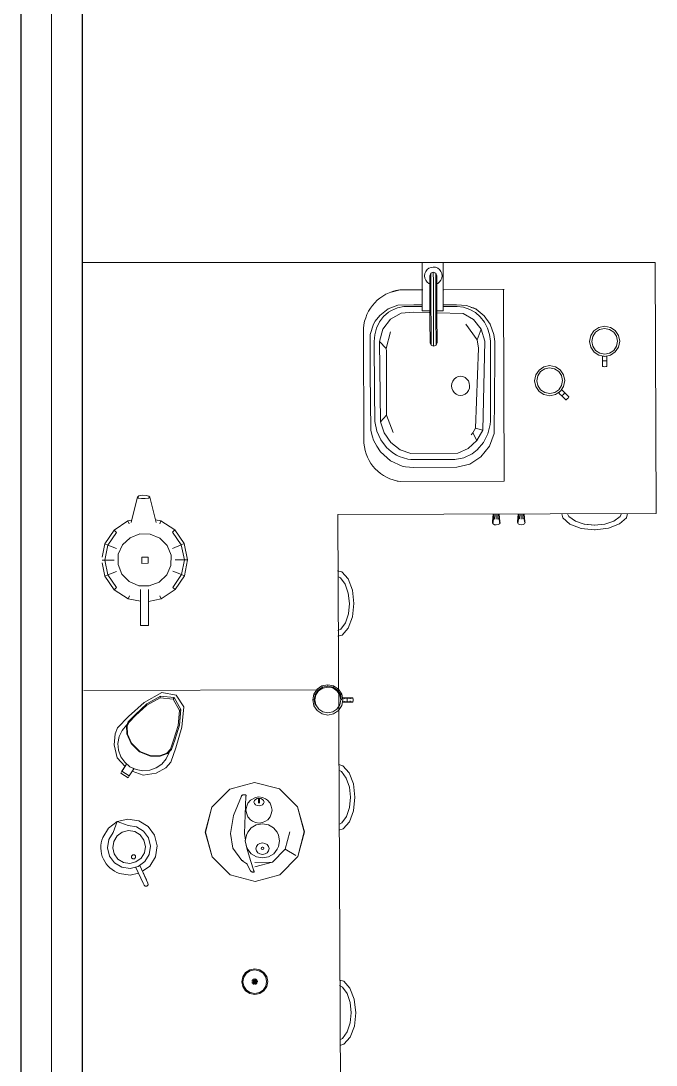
# Model space of a CAD drawing. Header units: metres. Extents: x -71 to 881, y -503 to 661.
# Drawn here: x -64.96 to -63.408, y 168.724 to 171.275 of the extents above; entities that cross this region are included whole.
import ezdxf

# ---------------------------------------------------------------- set-up
doc = ezdxf.new("R2010")
doc.units = ezdxf.units.M
for name, color, linetype, lineweight in [('02. Paredes', 6, 'Continuous', 30), ('07. Mobiliário', 51, 'Continuous', 5), ('12. Eixos', 4, 'Continuous', 15)]:
    doc.layers.add(name, color=color, linetype=linetype, lineweight=lineweight)

msp = doc.modelspace()

# ---------------------------------------------------------------- linework, layer by layer
at = {"layer": '02. Paredes'}
for p, q in [((-64.9603, 172.8071), (-64.9603, 155.196)), ((-64.8103, 172.8096), (-64.8103, 155.196))]:
    msp.add_line(p, q, dxfattribs=at)
at = {"layer": '07. Mobiliário'}
for p, q in [((-63.9793, 170.5665), (-63.9798, 170.6849)), ((-63.958, 170.6728), (-63.9524, 170.6736)), ((-63.9524, 170.6736), (-63.9469, 170.6729)), ((-63.928, 170.5667), (-63.9284, 170.6849)), ((-63.9737, 170.6521), (-63.973, 170.6576)), ((-63.973, 170.6466), (-63.9737, 170.6521)), ((-63.973, 170.6576), (-63.9709, 170.6628)), ((-63.9709, 170.6628), (-63.9675, 170.6672)), ((-63.9675, 170.6672), (-63.9631, 170.6707)), ((-63.9631, 170.6707), (-63.958, 170.6728)), ((-63.9609, 170.6521), (-63.9584, 170.6582)), ((-63.9608, 170.6308), (-63.9609, 170.6521)), ((-63.9584, 170.6582), (-63.9595, 170.6557)), ((-63.9584, 170.6582), (-63.9524, 170.6607)), ((-63.9583, 170.6353), (-63.9584, 170.6582)), ((-63.9524, 170.6607), (-63.9556, 170.6594)), ((-63.9524, 170.6607), (-63.9463, 170.6582)), ((-63.9523, 170.6372), (-63.9524, 170.6607)), ((-63.9463, 170.6582), (-63.9493, 170.6595)), ((-63.9469, 170.6729), (-63.9417, 170.6707)), ((-63.9463, 170.6582), (-63.9462, 170.6353)), ((-63.9438, 170.6522), (-63.9463, 170.6582)), ((-63.9438, 170.6522), (-63.9451, 170.6553)), ((-63.9437, 170.6309), (-63.9438, 170.6522)), ((-63.9417, 170.6707), (-63.9373, 170.6674)), ((-63.9373, 170.6674), (-63.9339, 170.6629)), ((-63.9339, 170.6629), (-63.9317, 170.6578)), ((-63.9317, 170.6578), (-63.931, 170.6523)), ((-63.931, 170.6523), (-63.9317, 170.6467)), ((-63.9708, 170.6414), (-63.973, 170.6466)), ((-63.9674, 170.637), (-63.9708, 170.6414)), ((-63.963, 170.6336), (-63.9674, 170.637)), ((-63.9608, 170.6327), (-63.963, 170.6336)), ((-63.9608, 170.6197), (-63.9608, 170.6308)), ((-63.9583, 170.6233), (-63.9583, 170.6353)), ((-63.9583, 170.6096), (-63.9583, 170.6233)), ((-63.9523, 170.6249), (-63.9523, 170.6372)), ((-63.9522, 170.6107), (-63.9523, 170.6249)), ((-63.9462, 170.6353), (-63.9462, 170.6234)), ((-63.9462, 170.6234), (-63.9462, 170.6096)), ((-63.9416, 170.6337), (-63.9437, 170.6328)), ((-63.9437, 170.6197), (-63.9437, 170.6309)), ((-63.9372, 170.6371), (-63.9416, 170.6337)), ((-63.9338, 170.6415), (-63.9372, 170.6371)), ((-63.9317, 170.6467), (-63.9338, 170.6415)), ((-64.0554, 170.6123), (-64.0335, 170.6175)), ((-64.0335, 170.6175), (-63.9779, 170.6177)), ((-63.9607, 170.5928), (-63.9608, 170.6197)), ((-63.9582, 170.5945), (-63.9583, 170.6096)), ((-63.9522, 170.5952), (-63.9522, 170.6107)), ((-63.9462, 170.6096), (-63.9461, 170.5945)), ((-63.9436, 170.6069), (-63.9437, 170.6197)), ((-63.9436, 170.5929), (-63.9436, 170.6069)), ((-63.7824, 170.6184), (-63.9266, 170.6179)), ((-63.7792, 170.6185), (-63.7824, 170.6184)), ((-63.779, 170.1507), (-63.7808, 170.6185)), ((-64.0834, 170.5555), (-64.0631, 170.5714)), ((-64.0631, 170.5714), (-64.0392, 170.5803)), ((-64.0547, 170.5676), (-64.0399, 170.574)), ((-64.0399, 170.574), (-64.0243, 170.5771)), ((-64.0392, 170.5803), (-64.0004, 170.5812)), ((-64.0243, 170.5771), (-64.0084, 170.5768)), ((-64.0084, 170.5768), (-63.9793, 170.5769)), ((-64.0004, 170.5812), (-63.9794, 170.5813)), ((-63.9607, 170.578), (-63.9607, 170.5928)), ((-63.9606, 170.5629), (-63.9607, 170.578)), ((-63.9582, 170.5785), (-63.9582, 170.5945)), ((-63.9581, 170.5623), (-63.9582, 170.5785)), ((-63.9521, 170.5788), (-63.9522, 170.5952)), ((-63.9521, 170.5621), (-63.9521, 170.5788)), ((-63.9461, 170.5945), (-63.9461, 170.5786)), ((-63.9461, 170.5786), (-63.946, 170.5624)), ((-63.9435, 170.578), (-63.9436, 170.5929)), ((-63.9435, 170.563), (-63.9435, 170.578)), ((-63.928, 170.5815), (-63.8961, 170.5816)), ((-63.928, 170.5772), (-63.8937, 170.5774)), ((-63.8961, 170.5816), (-63.8713, 170.5796)), ((-63.8937, 170.5774), (-63.8783, 170.5753)), ((-63.8783, 170.5753), (-63.8634, 170.5702)), ((-63.8713, 170.5796), (-63.848, 170.5704)), ((-63.8596, 170.575), (-63.8554, 170.5739)), ((-63.8582, 170.5746), (-63.8596, 170.575)), ((-63.8554, 170.5739), (-63.8582, 170.5746)), ((-63.8541, 170.5736), (-63.8554, 170.5739)), ((-63.8492, 170.5718), (-63.8541, 170.5736)), ((-63.8479, 170.5714), (-63.8492, 170.5718)), ((-63.8479, 170.5714), (-63.8474, 170.5699)), ((-63.8468, 170.5694), (-63.8479, 170.5714)), ((-64.0941, 170.5416), (-64.0834, 170.5555)), ((-64.0839, 170.5395), (-64.0739, 170.5526)), ((-64.0571, 170.546), (-64.0756, 170.5218)), ((-64.0739, 170.5526), (-64.0616, 170.5633)), ((-64.0616, 170.5633), (-64.0547, 170.5676)), ((-64.0311, 170.5605), (-64.0571, 170.546)), ((-64.0011, 170.5631), (-64.0311, 170.5605)), ((-63.9622, 170.5621), (-64.0011, 170.5631)), ((-63.9784, 170.5665), (-63.9793, 170.5665)), ((-63.9622, 170.5666), (-63.9784, 170.5665)), ((-63.9606, 170.5481), (-63.9606, 170.5629)), ((-63.9605, 170.5212), (-63.9606, 170.5481)), ((-63.958, 170.5464), (-63.9581, 170.5623)), ((-63.958, 170.5313), (-63.958, 170.5464)), ((-63.952, 170.5458), (-63.9521, 170.5621)), ((-63.9519, 170.5302), (-63.952, 170.5458)), ((-63.946, 170.5624), (-63.9459, 170.5465)), ((-63.9459, 170.5465), (-63.9459, 170.5314)), ((-63.9435, 170.5666), (-63.9392, 170.5667)), ((-63.9434, 170.5481), (-63.9435, 170.563)), ((-63.8794, 170.5597), (-63.9435, 170.5616)), ((-63.9434, 170.5341), (-63.9434, 170.5481)), ((-63.9408, 170.5666), (-63.9355, 170.5667)), ((-63.9355, 170.5667), (-63.9314, 170.5667)), ((-63.9314, 170.5667), (-63.9289, 170.5667)), ((-63.9289, 170.5667), (-63.928, 170.5667)), ((-63.8541, 170.5451), (-63.8794, 170.5597)), ((-63.8634, 170.5702), (-63.8496, 170.5623)), ((-63.8496, 170.5623), (-63.8376, 170.5518)), ((-63.848, 170.5704), (-63.8281, 170.5546)), ((-63.8376, 170.5518), (-63.8276, 170.5391)), ((-63.8281, 170.5546), (-63.8131, 170.5336)), ((-64.1219, 170.243), (-64.123, 170.5236)), ((-64.1065, 170.5084), (-64.0984, 170.5338)), ((-64.0984, 170.5338), (-64.0941, 170.5416)), ((-64.0956, 170.5083), (-64.0912, 170.5245)), ((-64.0912, 170.5245), (-64.0839, 170.5395)), ((-64.0756, 170.5218), (-64.0836, 170.4919)), ((-63.9604, 170.51), (-63.9605, 170.5212)), ((-63.9579, 170.5056), (-63.958, 170.5313)), ((-63.9518, 170.5038), (-63.9519, 170.5302)), ((-63.9459, 170.5314), (-63.9458, 170.5056)), ((-63.9433, 170.5101), (-63.9434, 170.5341)), ((-63.8456, 170.4959), (-63.8727, 170.5339)), ((-63.8356, 170.5216), (-63.8541, 170.5451)), ((-63.8356, 170.5216), (-63.8456, 170.4959)), ((-63.8266, 170.4926), (-63.8356, 170.5216)), ((-63.8276, 170.5391), (-63.82, 170.5245)), ((-63.82, 170.5245), (-63.8151, 170.5088)), ((-63.8131, 170.5336), (-63.8042, 170.509)), ((-63.5598, 170.518), (-63.5479, 170.5261)), ((-63.5561, 170.5143), (-63.5459, 170.5212)), ((-63.5479, 170.5261), (-63.5338, 170.5289)), ((-63.5459, 170.5212), (-63.5338, 170.5237)), ((-63.5338, 170.5289), (-63.5197, 170.5262)), ((-63.5338, 170.5237), (-63.5217, 170.5213)), ((-63.5217, 170.5213), (-63.5115, 170.5145)), ((-63.5197, 170.5262), (-63.5078, 170.5182)), ((-64.1069, 170.4154), (-64.1065, 170.5084)), ((-64.0968, 170.4915), (-64.0956, 170.5083)), ((-64.0676, 170.4748), (-64.0567, 170.5149)), ((-63.9604, 170.4887), (-63.9604, 170.51)), ((-63.9579, 170.4958), (-63.9579, 170.5056)), ((-63.9578, 170.4827), (-63.9579, 170.4958)), ((-63.9518, 170.4937), (-63.9518, 170.5038)), ((-63.9458, 170.5056), (-63.9458, 170.4959)), ((-63.9458, 170.4959), (-63.9457, 170.4827)), ((-63.9433, 170.501), (-63.9433, 170.5101)), ((-63.9432, 170.4888), (-63.9433, 170.501)), ((-63.8456, 170.4959), (-63.8421, 170.4755)), ((-63.8151, 170.5088), (-63.813, 170.4924)), ((-63.8042, 170.509), (-63.802, 170.4915)), ((-63.5705, 170.492), (-63.5678, 170.5061)), ((-63.5678, 170.5061), (-63.5598, 170.518)), ((-63.5653, 170.492), (-63.5629, 170.5041)), ((-63.5629, 170.5041), (-63.5561, 170.5143)), ((-63.5115, 170.5145), (-63.5046, 170.5043)), ((-63.5078, 170.5182), (-63.4997, 170.5063)), ((-63.5046, 170.5043), (-63.5021, 170.4922)), ((-63.4997, 170.5063), (-63.4969, 170.4922)), ((-64.0958, 170.3706), (-64.0968, 170.4915)), ((-64.0816, 170.2957), (-64.0836, 170.4919)), ((-64.0836, 170.4919), (-64.0676, 170.4748)), ((-64.0671, 170.4677), (-64.0676, 170.4748)), ((-63.9578, 170.4827), (-63.9604, 170.4887)), ((-63.9518, 170.4802), (-63.9578, 170.4827)), ((-63.9518, 170.4802), (-63.9518, 170.4937)), ((-63.9457, 170.4827), (-63.9518, 170.4802)), ((-63.9457, 170.4827), (-63.9432, 170.4888)), ((-63.8421, 170.4755), (-63.8495, 170.2803)), ((-63.8266, 170.4926), (-63.8313, 170.275)), ((-63.813, 170.4924), (-63.8124, 170.2972)), ((-63.802, 170.4915), (-63.8021, 170.4827)), ((-63.8021, 170.4827), (-63.802, 170.4496)), ((-63.5677, 170.4779), (-63.5705, 170.492)), ((-63.5596, 170.4659), (-63.5677, 170.4779)), ((-63.5628, 170.4799), (-63.5653, 170.492)), ((-63.5559, 170.4697), (-63.5628, 170.4799)), ((-63.5457, 170.4629), (-63.5559, 170.4697)), ((-63.5113, 170.4698), (-63.5215, 170.463)), ((-63.5045, 170.4801), (-63.5113, 170.4698)), ((-63.4996, 170.4781), (-63.5076, 170.4661)), ((-63.5021, 170.4922), (-63.5045, 170.4801)), ((-63.4969, 170.4922), (-63.4996, 170.4781)), ((-64.0665, 170.3117), (-64.0671, 170.4677)), ((-63.802, 170.4496), (-63.8035, 170.2672)), ((-63.5477, 170.458), (-63.5596, 170.4659)), ((-63.5336, 170.4553), (-63.5477, 170.458)), ((-63.5336, 170.4605), (-63.5457, 170.4629)), ((-63.539, 170.4563), (-63.539, 170.4511)), ((-63.5386, 170.4562), (-63.539, 170.4563)), ((-63.539, 170.4511), (-63.5389, 170.4445)), ((-63.5389, 170.438), (-63.5389, 170.4445)), ((-63.5389, 170.4445), (-63.5382, 170.4445)), ((-63.5386, 170.4562), (-63.5383, 170.4562)), ((-63.5364, 170.4558), (-63.5386, 170.4562)), ((-63.5351, 170.4556), (-63.5383, 170.4562)), ((-63.5291, 170.4446), (-63.5382, 170.4445)), ((-63.5215, 170.463), (-63.5336, 170.4605)), ((-63.5195, 170.4581), (-63.5336, 170.4553)), ((-63.5336, 170.4553), (-63.5311, 170.4558)), ((-63.5311, 170.4558), (-63.5297, 170.456)), ((-63.5284, 170.4446), (-63.5291, 170.4446)), ((-63.5288, 170.4562), (-63.5288, 170.4562)), ((-63.5287, 170.4562), (-63.5288, 170.4562)), ((-63.5284, 170.4314), (-63.5285, 170.4563)), ((-63.5076, 170.4661), (-63.5195, 170.4581)), ((-63.7021, 170.4099), (-63.6941, 170.4219)), ((-63.6972, 170.4079), (-63.6904, 170.4182)), ((-63.6941, 170.4219), (-63.6822, 170.43)), ((-63.6904, 170.4182), (-63.6802, 170.4251)), ((-63.6822, 170.43), (-63.6681, 170.4328)), ((-63.6802, 170.4251), (-63.6681, 170.4275)), ((-63.6681, 170.4328), (-63.654, 170.4301)), ((-63.6681, 170.4275), (-63.656, 170.4252)), ((-63.656, 170.4252), (-63.6458, 170.4184)), ((-63.654, 170.4301), (-63.6421, 170.4221)), ((-63.6458, 170.4184), (-63.6389, 170.4082)), ((-63.6421, 170.4221), (-63.634, 170.4102)), ((-63.5389, 170.438), (-63.5389, 170.4314)), ((-63.5389, 170.4314), (-63.5382, 170.4307)), ((-63.5382, 170.4307), (-63.5363, 170.4303)), ((-63.5363, 170.4303), (-63.5336, 170.4301)), ((-63.5336, 170.4301), (-63.531, 170.4303)), ((-63.531, 170.4303), (-63.5291, 170.4308)), ((-63.5291, 170.4308), (-63.5284, 170.4314)), ((-64.1053, 170.2746), (-64.1069, 170.4154)), ((-63.9071, 170.3894), (-63.9049, 170.395)), ((-63.9049, 170.395), (-63.9014, 170.3999)), ((-63.9014, 170.3999), (-63.8968, 170.4036)), ((-63.8968, 170.4036), (-63.8915, 170.406)), ((-63.8915, 170.406), (-63.8858, 170.4068)), ((-63.8858, 170.4068), (-63.8801, 170.406)), ((-63.8801, 170.406), (-63.8747, 170.4037)), ((-63.8747, 170.4037), (-63.8701, 170.4)), ((-63.8701, 170.4), (-63.8666, 170.3952)), ((-63.8666, 170.3952), (-63.8644, 170.3895)), ((-63.7048, 170.3958), (-63.7021, 170.4099)), ((-63.702, 170.3818), (-63.7048, 170.3958)), ((-63.6996, 170.3959), (-63.6972, 170.4079)), ((-63.6971, 170.3838), (-63.6996, 170.3959)), ((-63.6389, 170.4082), (-63.6364, 170.3961)), ((-63.6364, 170.3961), (-63.6388, 170.384)), ((-63.634, 170.4102), (-63.6312, 170.3961)), ((-63.6312, 170.3961), (-63.6339, 170.382)), ((-64.0955, 170.2961), (-64.0958, 170.3706)), ((-63.9078, 170.3833), (-63.9071, 170.3894)), ((-63.907, 170.3773), (-63.9078, 170.3833)), ((-63.9048, 170.3716), (-63.907, 170.3773)), ((-63.9013, 170.3668), (-63.9048, 170.3716)), ((-63.8665, 170.3718), (-63.87, 170.3669)), ((-63.8643, 170.3774), (-63.8665, 170.3718)), ((-63.8644, 170.3895), (-63.8636, 170.3835)), ((-63.8636, 170.3835), (-63.8643, 170.3774)), ((-63.6939, 170.3698), (-63.702, 170.3818)), ((-63.6902, 170.3736), (-63.6971, 170.3838)), ((-63.682, 170.3619), (-63.6939, 170.3698)), ((-63.68, 170.3668), (-63.6902, 170.3736)), ((-63.6456, 170.3737), (-63.6558, 170.3669)), ((-63.6419, 170.37), (-63.6538, 170.362)), ((-63.6442, 170.3684), (-63.6458, 170.3674)), ((-63.6388, 170.384), (-63.6456, 170.3737)), ((-63.6431, 170.3692), (-63.6442, 170.3684)), ((-63.6339, 170.382), (-63.6419, 170.37)), ((-63.6394, 170.3738), (-63.6401, 170.3726)), ((-63.6392, 170.3741), (-63.6394, 170.3738)), ((-63.6354, 170.3707), (-63.639, 170.3744)), ((-63.6307, 170.3661), (-63.6354, 170.3707)), ((-63.8967, 170.3631), (-63.9013, 170.3668)), ((-63.8913, 170.3608), (-63.8967, 170.3631)), ((-63.8856, 170.36), (-63.8913, 170.3608)), ((-63.8799, 170.3608), (-63.8856, 170.36)), ((-63.8746, 170.3632), (-63.8799, 170.3608)), ((-63.87, 170.3669), (-63.8746, 170.3632)), ((-63.6679, 170.3591), (-63.682, 170.3619)), ((-63.6679, 170.3644), (-63.68, 170.3668)), ((-63.6558, 170.3669), (-63.6679, 170.3644)), ((-63.6538, 170.362), (-63.6679, 170.3591)), ((-63.6465, 170.3669), (-63.6464, 170.367)), ((-63.6462, 170.3667), (-63.6465, 170.3669)), ((-63.6428, 170.3633), (-63.6462, 170.3667)), ((-63.6381, 170.3586), (-63.6428, 170.3633)), ((-63.6381, 170.3586), (-63.6376, 170.3591)), ((-63.6334, 170.354), (-63.6381, 170.3586)), ((-63.6363, 170.3605), (-63.6376, 170.3591)), ((-63.6344, 170.3624), (-63.6363, 170.3605)), ((-63.6325, 170.3642), (-63.6344, 170.3624)), ((-63.63, 170.3506), (-63.6334, 170.354)), ((-63.6312, 170.3656), (-63.6325, 170.3642)), ((-63.6307, 170.3661), (-63.6312, 170.3656)), ((-63.626, 170.3615), (-63.6307, 170.3661)), ((-63.6288, 170.3494), (-63.63, 170.3506)), ((-63.6278, 170.3494), (-63.6288, 170.3494)), ((-63.6261, 170.3504), (-63.6278, 170.3494)), ((-63.6241, 170.3522), (-63.6261, 170.3504)), ((-63.626, 170.3615), (-63.6226, 170.3581)), ((-63.6224, 170.3542), (-63.6241, 170.3522)), ((-63.6226, 170.3581), (-63.6214, 170.3568)), ((-63.6214, 170.3559), (-63.6224, 170.3542)), ((-63.6214, 170.3568), (-63.6214, 170.3559)), ((-64.0905, 170.2729), (-64.0955, 170.2961)), ((-64.0816, 170.2957), (-64.0665, 170.3117)), ((-64.0724, 170.2681), (-64.0816, 170.2957)), ((-64.0665, 170.3117), (-64.0506, 170.269)), ((-63.8124, 170.2972), (-63.8131, 170.2891)), ((-64.1011, 170.2584), (-64.1053, 170.2746)), ((-64.0808, 170.2515), (-64.0905, 170.2729)), ((-64.0559, 170.2445), (-64.0724, 170.2681)), ((-63.856, 170.2688), (-63.8599, 170.2635)), ((-63.856, 170.2688), (-63.8525, 170.2744)), ((-63.8457, 170.2495), (-63.856, 170.2688)), ((-63.8525, 170.2744), (-63.8495, 170.2803)), ((-63.8495, 170.2803), (-63.8313, 170.275)), ((-63.8313, 170.275), (-63.8457, 170.2495)), ((-63.8188, 170.2659), (-63.8296, 170.2447)), ((-63.8131, 170.2891), (-63.8188, 170.2659)), ((-63.8035, 170.2672), (-63.8152, 170.2356)), ((-64.0982, 170.2505), (-64.1011, 170.2584)), ((-64.0948, 170.2429), (-64.0982, 170.2505)), ((-64.0908, 170.2356), (-64.0948, 170.2429)), ((-64.0667, 170.233), (-64.0808, 170.2515)), ((-64.0336, 170.2272), (-64.0559, 170.2445)), ((-63.8457, 170.2495), (-63.8669, 170.2303)), ((-63.8296, 170.2447), (-63.8449, 170.227)), ((-64.0813, 170.2221), (-64.0908, 170.2356)), ((-64.0572, 170.2003), (-64.0813, 170.2221)), ((-64.0612, 170.2276), (-64.0667, 170.233)), ((-64.0554, 170.2227), (-64.0612, 170.2276)), ((-64.0491, 170.2183), (-64.0554, 170.2227)), ((-64.0426, 170.2143), (-64.0491, 170.2183)), ((-64.0359, 170.2109), (-64.0426, 170.2143)), ((-64.0075, 170.2178), (-64.0336, 170.2272)), ((-63.8928, 170.2192), (-64.0075, 170.2178)), ((-63.8669, 170.2303), (-63.8928, 170.2192)), ((-63.8572, 170.2176), (-63.8779, 170.2077)), ((-63.8449, 170.227), (-63.8572, 170.2176)), ((-63.8152, 170.2356), (-63.8359, 170.2096)), ((-64.0281, 170.187), (-64.0572, 170.2003)), ((-64.0144, 170.2041), (-64.0359, 170.2109)), ((-64.007, 170.203), (-64.0144, 170.2041)), ((-63.9002, 170.2034), (-64.007, 170.203)), ((-63.8779, 170.2077), (-63.9002, 170.2034)), ((-63.8633, 170.1919), (-63.8946, 170.1845)), ((-63.8359, 170.2096), (-63.8633, 170.1919)), ((-64.0203, 170.1852), (-64.0281, 170.187)), ((-64.0011, 170.1841), (-64.0203, 170.1852)), ((-63.8946, 170.1845), (-64.0011, 170.1841)), ((-64.0333, 170.1497), (-64.0408, 170.1507)), ((-63.779, 170.1507), (-64.0333, 170.1497)), ((-64.6718, 170.1143), (-64.6753, 170.1116)), ((-64.6639, 170.116), (-64.6718, 170.1143)), ((-64.6545, 170.1158), (-64.6639, 170.116)), ((-64.6473, 170.1138), (-64.6545, 170.1158)), ((-64.645, 170.1112), (-64.6473, 170.1138)), ((-64.6753, 170.1116), (-64.6834, 170.0795)), ((-64.6753, 170.1116), (-64.673, 170.1092)), ((-64.673, 170.1092), (-64.6658, 170.1078)), ((-64.6658, 170.1078), (-64.6564, 170.1077)), ((-64.6564, 170.1077), (-64.6485, 170.1089)), ((-64.6485, 170.1089), (-64.645, 170.1112)), ((-64.6367, 170.0785), (-64.645, 170.1112)), ((-64.6834, 170.0795), (-64.6907, 170.0495)), ((-64.6295, 170.0495), (-64.6367, 170.0785)), ((-63.8068, 170.0609), (-63.8075, 170.0521)), ((-63.8059, 170.0702), (-63.8068, 170.0609)), ((-63.8068, 170.0609), (-63.8057, 170.0592)), ((-63.8057, 170.0592), (-63.8049, 170.0702)), ((-63.8022, 170.0702), (-63.8026, 170.0579)), ((-63.7985, 170.0574), (-63.7986, 170.0703)), ((-63.795, 170.0703), (-63.7944, 170.0579)), ((-63.7914, 170.0592), (-63.7923, 170.0703)), ((-63.7903, 170.061), (-63.7914, 170.0592)), ((-63.7903, 170.061), (-63.7912, 170.0703)), ((-63.7895, 170.0522), (-63.7903, 170.061)), ((-63.7457, 170.0612), (-63.7464, 170.0523)), ((-63.7449, 170.0705), (-63.7457, 170.0612)), ((-63.7457, 170.0612), (-63.7446, 170.0594)), ((-63.7446, 170.0594), (-63.7438, 170.0705)), ((-63.7411, 170.0705), (-63.7416, 170.0581)), ((-63.7375, 170.0577), (-63.7375, 170.0705)), ((-63.7339, 170.0705), (-63.7334, 170.0582)), ((-63.7304, 170.0595), (-63.7312, 170.0705)), ((-63.7293, 170.0612), (-63.7304, 170.0595)), ((-63.7293, 170.0612), (-63.7302, 170.0705)), ((-63.7285, 170.0524), (-63.7293, 170.0612)), ((-63.6356, 170.0605), (-63.6383, 170.0709)), ((-63.621, 170.0638), (-63.6246, 170.0709)), ((-63.6053, 170.0525), (-63.621, 170.0638)), ((-63.4957, 170.0643), (-63.5114, 170.0529)), ((-63.4801, 170.0611), (-63.4972, 170.0459)), ((-63.4922, 170.0714), (-63.4957, 170.0643)), ((-63.4775, 170.0715), (-63.4801, 170.0611)), ((-64.6986, 170.0532), (-64.7327, 170.0307)), ((-64.6893, 170.0551), (-64.6986, 170.0532)), ((-64.6986, 170.0532), (-64.6955, 170.046)), ((-64.6181, 170.0535), (-64.6311, 170.056)), ((-64.6181, 170.0535), (-64.6211, 170.0462)), ((-64.5839, 170.0313), (-64.6181, 170.0535)), ((-63.8075, 170.0521), (-63.8077, 170.049)), ((-63.8077, 170.049), (-63.8065, 170.0462)), ((-63.8065, 170.0462), (-63.8031, 170.0441)), ((-63.8057, 170.0592), (-63.8063, 170.0496)), ((-63.8026, 170.0579), (-63.8057, 170.0592)), ((-63.8031, 170.0441), (-63.7985, 170.0434)), ((-63.7985, 170.0434), (-63.7939, 170.0442)), ((-63.7944, 170.0579), (-63.7914, 170.0592)), ((-63.7939, 170.0442), (-63.7905, 170.0462)), ((-63.7914, 170.0592), (-63.7907, 170.0496)), ((-63.7905, 170.0462), (-63.7893, 170.049)), ((-63.7893, 170.049), (-63.7895, 170.0522)), ((-63.7464, 170.0523), (-63.7466, 170.0492)), ((-63.7466, 170.0492), (-63.7454, 170.0464)), ((-63.7454, 170.0464), (-63.742, 170.0444)), ((-63.7446, 170.0594), (-63.7452, 170.0498)), ((-63.7416, 170.0581), (-63.7446, 170.0594)), ((-63.742, 170.0444), (-63.7374, 170.0436)), ((-63.7374, 170.0436), (-63.7328, 170.0444)), ((-63.7334, 170.0582), (-63.7304, 170.0595)), ((-63.7328, 170.0444), (-63.7294, 170.0465)), ((-63.7304, 170.0595), (-63.7297, 170.0499)), ((-63.7294, 170.0465), (-63.7282, 170.0493)), ((-63.7282, 170.0493), (-63.7285, 170.0524)), ((-63.6184, 170.0454), (-63.6356, 170.0605)), ((-63.5911, 170.0351), (-63.6184, 170.0454)), ((-63.5834, 170.0453), (-63.6053, 170.0525)), ((-63.5583, 170.0428), (-63.5834, 170.0453)), ((-63.5578, 170.0429), (-63.5823, 170.0453)), ((-63.5332, 170.0455), (-63.5583, 170.0428)), ((-63.5244, 170.0354), (-63.5572, 170.0316)), ((-63.5114, 170.0529), (-63.5332, 170.0455)), ((-63.4972, 170.0459), (-63.5244, 170.0354)), ((-64.7327, 170.0307), (-64.7554, 169.9972)), ((-64.727, 170.0252), (-64.7479, 169.9942)), ((-64.7327, 170.0307), (-64.727, 170.0252)), ((-64.712, 169.9948), (-64.6935, 170.0123)), ((-64.6935, 170.0123), (-64.6697, 170.0215)), ((-64.6697, 170.0215), (-64.644, 170.021)), ((-64.644, 170.021), (-64.6205, 170.011)), ((-64.6205, 170.011), (-64.6027, 169.9929)), ((-64.5839, 170.0313), (-64.5895, 170.0257)), ((-64.5895, 170.0257), (-64.5683, 169.9949)), ((-64.5609, 169.9979), (-64.5839, 170.0313)), ((-63.5582, 170.0316), (-63.5911, 170.0351)), ((-63.5572, 170.0316), (-63.5577, 170.0316)), ((-64.7554, 169.9972), (-64.7619, 169.9645)), ((-64.7554, 169.9972), (-64.7479, 169.9942)), ((-64.7479, 169.9942), (-64.7552, 169.9577)), ((-64.7479, 169.9942), (-64.7268, 169.9857)), ((-64.7222, 169.9718), (-64.712, 169.9948)), ((-64.6027, 169.9929), (-64.5933, 169.9695)), ((-64.5683, 169.9949), (-64.5894, 169.9862)), ((-64.5609, 169.9979), (-64.5683, 169.9949)), ((-64.5683, 169.9949), (-64.5608, 169.9585)), ((-64.5528, 169.9585), (-64.5609, 169.9979)), ((-64.7227, 169.9467), (-64.7222, 169.9718)), ((-64.6493, 169.9646), (-64.6646, 169.9645)), ((-64.6646, 169.9645), (-64.6645, 169.9496)), ((-64.6493, 169.9497), (-64.6493, 169.9646)), ((-64.5933, 169.9695), (-64.5938, 169.9444)), ((-64.7552, 169.9577), (-64.7618, 169.9577)), ((-64.7551, 169.9183), (-64.7618, 169.9508)), ((-64.7552, 169.9577), (-64.7324, 169.9578)), ((-64.7477, 169.9213), (-64.7552, 169.9577)), ((-64.7133, 169.9233), (-64.7227, 169.9467)), ((-64.6645, 169.9496), (-64.6493, 169.9497)), ((-64.5938, 169.9444), (-64.604, 169.9213)), ((-64.5608, 169.9585), (-64.5836, 169.9584)), ((-64.5681, 169.922), (-64.5608, 169.9585)), ((-64.5608, 169.9585), (-64.5528, 169.9585)), ((-64.5528, 169.9585), (-64.5606, 169.919)), ((-64.7551, 169.9183), (-64.7477, 169.9213)), ((-64.7321, 169.8849), (-64.7551, 169.9183)), ((-64.7477, 169.9213), (-64.7266, 169.9299)), ((-64.7265, 169.8905), (-64.7477, 169.9213)), ((-64.6955, 169.9052), (-64.7133, 169.9233)), ((-64.604, 169.9213), (-64.6225, 169.9039)), ((-64.5681, 169.922), (-64.5892, 169.9304)), ((-64.589, 169.891), (-64.5681, 169.922)), ((-64.5606, 169.919), (-64.5833, 169.8854)), ((-64.5606, 169.919), (-64.5681, 169.922)), ((-64.1758, 169.9287), (-64.1862, 169.9313)), ((-64.1861, 169.9177), (-64.179, 169.9141)), ((-64.179, 169.9141), (-64.1676, 169.8985)), ((-64.1758, 169.9287), (-64.1606, 169.9116)), ((-64.1606, 169.9116), (-64.1501, 169.8844)), ((-64.7321, 169.8849), (-64.7265, 169.8905)), ((-64.6979, 169.8627), (-64.7321, 169.8849)), ((-64.672, 169.8951), (-64.6955, 169.9052)), ((-64.6464, 169.8947), (-64.672, 169.8951)), ((-64.6681, 169.8855), (-64.668, 169.8788)), ((-64.6483, 169.7979), (-64.6486, 169.8855)), ((-64.6225, 169.9039), (-64.6464, 169.8947)), ((-64.5833, 169.8854), (-64.6174, 169.863)), ((-64.5833, 169.8854), (-64.589, 169.891)), ((-64.1676, 169.8985), (-64.1602, 169.8767)), ((-64.1501, 169.8844), (-64.1463, 169.8516)), ((-64.6979, 169.8627), (-64.6949, 169.8699)), ((-64.668, 169.8569), (-64.6979, 169.8627)), ((-64.668, 169.8788), (-64.668, 169.8733)), ((-64.668, 169.8733), (-64.668, 169.8631)), ((-64.668, 169.8631), (-64.6679, 169.8452)), ((-64.6174, 169.863), (-64.6485, 169.8568)), ((-64.6174, 169.863), (-64.6205, 169.8702)), ((-64.1602, 169.8767), (-64.1575, 169.8516)), ((-64.6679, 169.8452), (-64.6678, 169.8271)), ((-64.1575, 169.8516), (-64.16, 169.8265)), ((-64.1463, 169.8516), (-64.1499, 169.8188)), ((-64.6678, 169.8271), (-64.6678, 169.812)), ((-64.6678, 169.812), (-64.6677, 169.8021)), ((-64.16, 169.8265), (-64.1672, 169.8046)), ((-64.1499, 169.8188), (-64.1601, 169.7915)), ((-64.6677, 169.8021), (-64.6677, 169.7978)), ((-64.6677, 169.7978), (-64.6483, 169.7979)), ((-64.1785, 169.7889), (-64.1856, 169.7853)), ((-64.1672, 169.8046), (-64.1785, 169.7889)), ((-64.1601, 169.7915), (-64.1752, 169.7743)), ((-64.1752, 169.7743), (-64.1856, 169.7716)), ((-64.2104, 169.6528), (-64.2245, 169.65)), ((-64.1963, 169.6501), (-64.2104, 169.6528)), ((-64.237, 169.6409), (-64.8063, 169.6388)), ((-64.6161, 169.634), (-64.6587, 169.6098)), ((-64.5812, 169.6276), (-64.6161, 169.634)), ((-64.5618, 169.5992), (-64.5812, 169.6276)), ((-64.2443, 169.6299), (-64.2471, 169.6158)), ((-64.2364, 169.6419), (-64.2443, 169.6299)), ((-64.2439, 169.6159), (-64.2414, 169.6287)), ((-64.2414, 169.6287), (-64.2429, 169.6294)), ((-64.2418, 169.6159), (-64.2394, 169.628)), ((-64.2341, 169.6397), (-64.2414, 169.6287)), ((-64.2394, 169.628), (-64.2326, 169.6382)), ((-64.2245, 169.65), (-64.2364, 169.6419)), ((-64.2341, 169.6397), (-64.2353, 169.6409)), ((-64.2232, 169.647), (-64.2341, 169.6397)), ((-64.2326, 169.6382), (-64.2224, 169.6451)), ((-64.2232, 169.647), (-64.2239, 169.6486)), ((-64.2104, 169.6496), (-64.2232, 169.647)), ((-64.2224, 169.6451), (-64.2104, 169.6475)), ((-64.2104, 169.6496), (-64.2104, 169.6513)), ((-64.1975, 169.6471), (-64.2104, 169.6496)), ((-64.2104, 169.6475), (-64.1983, 169.6452)), ((-64.1983, 169.6452), (-64.188, 169.6384)), ((-64.1975, 169.6471), (-64.1968, 169.6487)), ((-64.1865, 169.6399), (-64.1975, 169.6471)), ((-64.1843, 169.6421), (-64.1963, 169.6501)), ((-64.188, 169.6384), (-64.1811, 169.6282)), ((-64.1865, 169.6399), (-64.1853, 169.6411)), ((-64.1792, 169.629), (-64.1865, 169.6399)), ((-64.1763, 169.6302), (-64.1843, 169.6421)), ((-64.1811, 169.6282), (-64.1787, 169.6161)), ((-64.1792, 169.629), (-64.1776, 169.6296)), ((-64.1766, 169.6161), (-64.1792, 169.629)), ((-64.1734, 169.6161), (-64.1763, 169.6302)), ((-64.6976, 169.5757), (-64.6587, 169.6098)), ((-64.6525, 169.6061), (-64.6808, 169.5799)), ((-64.6799, 169.5777), (-64.6527, 169.6029)), ((-64.6527, 169.6029), (-64.6202, 169.6214)), ((-64.6188, 169.6253), (-64.6525, 169.6061)), ((-64.6188, 169.6253), (-64.6202, 169.6214)), ((-64.6202, 169.6214), (-64.5881, 169.6178)), ((-64.5855, 169.6215), (-64.6188, 169.6253)), ((-64.5855, 169.6215), (-64.5881, 169.6178)), ((-64.5881, 169.6178), (-64.5726, 169.5902)), ((-64.5694, 169.5929), (-64.5855, 169.6215)), ((-64.2471, 169.6158), (-64.2442, 169.6018)), ((-64.2439, 169.6159), (-64.2456, 169.6158)), ((-64.2442, 169.6018), (-64.2362, 169.5898)), ((-64.2413, 169.603), (-64.2439, 169.6159)), ((-64.2394, 169.6038), (-64.2418, 169.6159)), ((-64.2325, 169.5936), (-64.2394, 169.6038)), ((-64.181, 169.604), (-64.1878, 169.5937)), ((-64.1841, 169.59), (-64.1762, 169.602)), ((-64.1787, 169.6161), (-64.181, 169.604)), ((-64.1762, 169.602), (-64.1734, 169.6161)), ((-64.1693, 169.6107), (-64.1745, 169.6107)), ((-64.1693, 169.6212), (-64.1744, 169.6212)), ((-64.1743, 169.6205), (-64.1743, 169.6208)), ((-64.1743, 169.6205), (-64.1696, 169.6205)), ((-64.1741, 169.6196), (-64.1743, 169.6205)), ((-64.1743, 169.6114), (-64.1696, 169.6114)), ((-64.1734, 169.616), (-64.1736, 169.6149)), ((-64.1734, 169.6161), (-64.1734, 169.616)), ((-64.1696, 169.6205), (-64.1699, 169.6186)), ((-64.1696, 169.6114), (-64.1699, 169.6133)), ((-64.1696, 169.6205), (-64.1693, 169.6212)), ((-64.1627, 169.6205), (-64.1696, 169.6205)), ((-64.1696, 169.6114), (-64.1627, 169.6114)), ((-64.1693, 169.6107), (-64.1696, 169.6114)), ((-64.1693, 169.6212), (-64.1627, 169.6213)), ((-64.1627, 169.6107), (-64.1693, 169.6107)), ((-64.1627, 169.6213), (-64.1627, 169.6205)), ((-64.1562, 169.6213), (-64.1627, 169.6213)), ((-64.1627, 169.6205), (-64.1558, 169.6206)), ((-64.1627, 169.6114), (-64.1627, 169.6205)), ((-64.1558, 169.6115), (-64.1627, 169.6114)), ((-64.1627, 169.6114), (-64.1627, 169.6107)), ((-64.1627, 169.6107), (-64.1561, 169.6108)), ((-64.1562, 169.6213), (-64.1513, 169.6213)), ((-64.1558, 169.6206), (-64.1562, 169.6213)), ((-64.1561, 169.6108), (-64.1558, 169.6115)), ((-64.1495, 169.6108), (-64.1561, 169.6108)), ((-64.1558, 169.6206), (-64.1556, 169.6187)), ((-64.1508, 169.6206), (-64.1558, 169.6206)), ((-64.1556, 169.6134), (-64.1558, 169.6115)), ((-64.1558, 169.6115), (-64.1507, 169.6115)), ((-64.1513, 169.6213), (-64.1496, 169.6213)), ((-64.1496, 169.6213), (-64.1489, 169.6206)), ((-64.1489, 169.6115), (-64.1495, 169.6108)), ((-64.1489, 169.6206), (-64.1484, 169.6187)), ((-64.1484, 169.6134), (-64.1489, 169.6115)), ((-64.1484, 169.6187), (-64.1482, 169.616)), ((-64.1482, 169.616), (-64.1484, 169.6134)), ((-64.6808, 169.5799), (-64.6978, 169.5628)), ((-64.6964, 169.5612), (-64.6799, 169.5777)), ((-64.5726, 169.5902), (-64.576, 169.5532)), ((-64.573, 169.5545), (-64.5694, 169.5929)), ((-64.5694, 169.5929), (-64.5726, 169.5902)), ((-64.567, 169.5495), (-64.5618, 169.5992)), ((-64.2362, 169.5898), (-64.2242, 169.5819)), ((-64.2222, 169.5868), (-64.2325, 169.5936)), ((-64.2242, 169.5819), (-64.2101, 169.5791)), ((-64.2101, 169.5844), (-64.2222, 169.5868)), ((-64.198, 169.5869), (-64.2101, 169.5844)), ((-64.2101, 169.5791), (-64.196, 169.582)), ((-64.1878, 169.5937), (-64.198, 169.5869)), ((-64.196, 169.582), (-64.1841, 169.59)), ((-64.7245, 169.5481), (-64.6976, 169.5757)), ((-64.7131, 169.5414), (-64.7023, 169.5543)), ((-64.6978, 169.5628), (-64.7024, 169.5527)), ((-64.7024, 169.5527), (-64.701, 169.533)), ((-64.7023, 169.5543), (-64.7015, 169.5548)), ((-64.7008, 169.5515), (-64.6964, 169.5612)), ((-64.6994, 169.5325), (-64.7008, 169.5515)), ((-64.576, 169.5532), (-64.5871, 169.518)), ((-64.5844, 169.518), (-64.573, 169.5545)), ((-64.7298, 169.5335), (-64.7326, 169.5066)), ((-64.7245, 169.5481), (-64.7298, 169.5335)), ((-64.7232, 169.5098), (-64.7203, 169.5263)), ((-64.7203, 169.5263), (-64.7131, 169.5414)), ((-64.701, 169.533), (-64.6911, 169.5098)), ((-64.6899, 169.5101), (-64.6994, 169.5325)), ((-64.567, 169.5495), (-64.5817, 169.4992)), ((-64.7326, 169.5066), (-64.7248, 169.4747)), ((-64.7218, 169.4931), (-64.7232, 169.5098)), ((-64.6911, 169.5098), (-64.6704, 169.4892)), ((-64.6699, 169.4902), (-64.6899, 169.5101)), ((-64.5871, 169.518), (-64.5944, 169.4957)), ((-64.592, 169.4949), (-64.5844, 169.518)), ((-64.7248, 169.4747), (-64.7056, 169.4537)), ((-64.7161, 169.4773), (-64.7218, 169.4931)), ((-64.7066, 169.4635), (-64.7161, 169.4773)), ((-64.6704, 169.4892), (-64.6439, 169.4785)), ((-64.6444, 169.4799), (-64.6699, 169.4902)), ((-64.6213, 169.4797), (-64.6444, 169.4799)), ((-64.6439, 169.4785), (-64.62, 169.4783)), ((-64.6036, 169.4862), (-64.6213, 169.4797)), ((-64.62, 169.4783), (-64.6016, 169.485)), ((-64.5979, 169.4872), (-64.605, 169.4721)), ((-64.5944, 169.4957), (-64.6036, 169.4862)), ((-64.6016, 169.485), (-64.592, 169.4949)), ((-64.5975, 169.4892), (-64.5979, 169.4872)), ((-64.5817, 169.4992), (-64.5938, 169.4641)), ((-64.7134, 169.4416), (-64.702, 169.4593)), ((-64.7106, 169.446), (-64.702, 169.4593)), ((-64.6938, 169.4527), (-64.7066, 169.4635)), ((-64.702, 169.4593), (-64.7051, 169.4544)), ((-64.702, 169.4593), (-64.7001, 169.4581)), ((-64.6786, 169.4456), (-64.6938, 169.4527)), ((-64.6843, 169.4479), (-64.6862, 169.4491)), ((-64.6296, 169.4497), (-64.6454, 169.444)), ((-64.6159, 169.4593), (-64.6296, 169.4497)), ((-64.6063, 169.4504), (-64.6296, 169.4369)), ((-64.605, 169.4721), (-64.6159, 169.4593)), ((-64.5938, 169.4641), (-64.6063, 169.4504)), ((-64.1733, 169.4553), (-64.1836, 169.4579)), ((-64.1733, 169.4553), (-64.158, 169.4382)), ((-64.7134, 169.4416), (-64.7162, 169.4372)), ((-64.7162, 169.4372), (-64.6985, 169.4258)), ((-64.7134, 169.4416), (-64.7106, 169.446)), ((-64.7124, 169.4432), (-64.7134, 169.4416)), ((-64.6957, 169.4302), (-64.7134, 169.4416)), ((-64.6985, 169.4258), (-64.6957, 169.4302)), ((-64.6957, 169.4302), (-64.6843, 169.4479)), ((-64.6611, 169.4323), (-64.6882, 169.4419)), ((-64.6621, 169.4426), (-64.6786, 169.4456)), ((-64.6454, 169.444), (-64.6621, 169.4426)), ((-64.6296, 169.4369), (-64.6611, 169.4323)), ((-64.1836, 169.4442), (-64.1765, 169.4407)), ((-64.1765, 169.4407), (-64.1651, 169.425)), ((-64.1651, 169.425), (-64.1576, 169.4032)), ((-64.158, 169.4382), (-64.1476, 169.411)), ((-64.4936, 169.3537), (-64.4494, 169.3982)), ((-64.4935, 169.3537), (-64.4494, 169.3981)), ((-64.4494, 169.3981), (-64.389, 169.4146)), ((-64.4494, 169.3982), (-64.389, 169.4146)), ((-64.389, 169.4146), (-64.3285, 169.3986)), ((-64.389, 169.4146), (-64.3284, 169.3986)), ((-64.3285, 169.3986), (-64.284, 169.3545)), ((-64.3284, 169.3986), (-64.284, 169.3545)), ((-64.1576, 169.4032), (-64.155, 169.3781)), ((-64.1476, 169.411), (-64.1438, 169.3781)), ((-64.4408, 169.3338), (-64.4215, 169.3807)), ((-64.421, 169.3824), (-64.4217, 169.3807)), ((-64.4217, 169.3807), (-64.4212, 169.3807)), ((-64.4208, 169.3826), (-64.421, 169.3824)), ((-64.4207, 169.3826), (-64.4208, 169.3826)), ((-64.4207, 169.3826), (-64.4202, 169.3828)), ((-64.4206, 169.3826), (-64.4207, 169.3826)), ((-64.4192, 169.3834), (-64.4203, 169.3828)), ((-64.4192, 169.3834), (-64.4185, 169.3835)), ((-64.4185, 169.3835), (-64.418, 169.3838)), ((-64.418, 169.3838), (-64.4172, 169.3838)), ((-64.4159, 169.3841), (-64.4172, 169.3838)), ((-64.4169, 169.3838), (-64.4163, 169.3838)), ((-64.4124, 169.3843), (-64.4159, 169.3841)), ((-64.4124, 169.3843), (-64.4143, 169.3841)), ((-64.4141, 169.2896), (-64.4105, 169.3808)), ((-64.4138, 169.3841), (-64.4124, 169.3843)), ((-64.4124, 169.3843), (-64.4127, 169.3841)), ((-64.4124, 169.3843), (-64.4123, 169.3841)), ((-64.4118, 169.3841), (-64.4124, 169.3843)), ((-64.4124, 169.3843), (-64.4117, 169.3841)), ((-64.412, 169.3841), (-64.4124, 169.3843)), ((-64.4117, 169.3841), (-64.4112, 169.384)), ((-64.4109, 169.3838), (-64.4116, 169.3838)), ((-64.4114, 169.3836), (-64.4104, 169.3832)), ((-64.4112, 169.384), (-64.4111, 169.3838)), ((-64.4111, 169.3839), (-64.4112, 169.384)), ((-64.4109, 169.3838), (-64.4111, 169.3839)), ((-64.4104, 169.3832), (-64.4109, 169.3838)), ((-64.4104, 169.383), (-64.4104, 169.3832)), ((-64.41, 169.3827), (-64.4104, 169.383)), ((-64.4101, 169.3808), (-64.41, 169.3827)), ((-64.41, 169.3827), (-64.4101, 169.3808)), ((-64.4101, 169.3808), (-64.4101, 169.3808)), ((-64.4101, 169.3808), (-64.4101, 169.3808)), ((-64.3994, 169.3707), (-64.3945, 169.3739)), ((-64.3945, 169.3739), (-64.3871, 169.3776)), ((-64.3897, 169.3699), (-64.3871, 169.3729)), ((-64.3871, 169.3776), (-64.3784, 169.3789)), ((-64.3871, 169.3729), (-64.3831, 169.3749)), ((-64.3831, 169.3749), (-64.3784, 169.3756)), ((-64.3795, 169.3746), (-64.38, 169.3742)), ((-64.3795, 169.3739), (-64.38, 169.3742)), ((-64.38, 169.3742), (-64.3795, 169.372)), ((-64.3784, 169.3747), (-64.3795, 169.3746)), ((-64.3795, 169.3739), (-64.3792, 169.3717)), ((-64.3784, 169.3738), (-64.3795, 169.3739)), ((-64.3784, 169.3789), (-64.3697, 169.3777)), ((-64.3784, 169.3756), (-64.3737, 169.3749)), ((-64.3773, 169.3746), (-64.3784, 169.3747)), ((-64.3772, 169.3739), (-64.3784, 169.3738)), ((-64.3784, 169.3738), (-64.3784, 169.3634)), ((-64.3776, 169.3717), (-64.3772, 169.3739)), ((-64.3768, 169.3742), (-64.3773, 169.3746)), ((-64.3772, 169.3739), (-64.3768, 169.3742)), ((-64.3768, 169.3742), (-64.3772, 169.372)), ((-64.3737, 169.3749), (-64.3697, 169.373)), ((-64.3697, 169.3777), (-64.3623, 169.374)), ((-64.3697, 169.373), (-64.367, 169.3699)), ((-64.3623, 169.374), (-64.3574, 169.3709)), ((-64.155, 169.3781), (-64.1575, 169.353)), ((-64.1438, 169.3781), (-64.1473, 169.3453)), ((-64.5096, 169.2931), (-64.4936, 169.3537)), ((-64.5095, 169.2931), (-64.4935, 169.3537)), ((-64.4104, 169.3468), (-64.408, 169.3561)), ((-64.4079, 169.3375), (-64.4104, 169.3468)), ((-64.408, 169.3561), (-64.4058, 169.3634)), ((-64.4058, 169.3634), (-64.3994, 169.3707)), ((-64.3907, 169.3663), (-64.3897, 169.3699)), ((-64.3897, 169.3628), (-64.3907, 169.3663)), ((-64.387, 169.3598), (-64.3897, 169.3628)), ((-64.383, 169.3578), (-64.387, 169.3598)), ((-64.3783, 169.3571), (-64.383, 169.3578)), ((-64.3795, 169.3659), (-64.3799, 169.3645)), ((-64.3795, 169.372), (-64.3793, 169.3698)), ((-64.3793, 169.3678), (-64.3795, 169.3659)), ((-64.3792, 169.3654), (-64.3794, 169.3637)), ((-64.3793, 169.3698), (-64.3793, 169.3678)), ((-64.3792, 169.3717), (-64.379, 169.3695)), ((-64.379, 169.3674), (-64.3792, 169.3654)), ((-64.379, 169.3695), (-64.379, 169.3674)), ((-64.3736, 169.3578), (-64.3783, 169.3571)), ((-64.3777, 169.3695), (-64.3776, 169.3717)), ((-64.3777, 169.3674), (-64.3777, 169.3695)), ((-64.3776, 169.3654), (-64.3777, 169.3674)), ((-64.3773, 169.3637), (-64.3776, 169.3654)), ((-64.3772, 169.372), (-64.3775, 169.3698)), ((-64.3775, 169.3698), (-64.3775, 169.3678)), ((-64.3775, 169.3678), (-64.3772, 169.366)), ((-64.3772, 169.366), (-64.3768, 169.3646)), ((-64.3696, 169.3598), (-64.3736, 169.3578)), ((-64.367, 169.3628), (-64.3696, 169.3598)), ((-64.367, 169.3699), (-64.3661, 169.3664)), ((-64.3661, 169.3664), (-64.367, 169.3628)), ((-64.3574, 169.3709), (-64.3509, 169.3636)), ((-64.3509, 169.3636), (-64.3486, 169.3563)), ((-64.3486, 169.3563), (-64.3462, 169.347)), ((-64.3462, 169.347), (-64.3486, 169.3377)), ((-64.284, 169.3545), (-64.2676, 169.294)), ((-64.284, 169.3545), (-64.2675, 169.294)), ((-64.1575, 169.353), (-64.1647, 169.3311)), ((-64.7247, 169.3186), (-64.6988, 169.3249)), ((-64.6988, 169.3249), (-64.6724, 169.3208)), ((-64.4477, 169.2895), (-64.4408, 169.3338)), ((-64.4057, 169.3301), (-64.4079, 169.3375)), ((-64.3992, 169.3229), (-64.4057, 169.3301)), ((-64.3943, 169.3198), (-64.3992, 169.3229)), ((-64.3572, 169.3231), (-64.3621, 169.3199)), ((-64.3508, 169.3303), (-64.3572, 169.3231)), ((-64.3486, 169.3377), (-64.3508, 169.3303)), ((-64.1647, 169.3311), (-64.176, 169.3154)), ((-64.1473, 169.3453), (-64.1576, 169.318)), ((-64.7601, 169.28), (-64.7462, 169.3028)), ((-64.7462, 169.3028), (-64.7247, 169.3186)), ((-64.7346, 169.2921), (-64.7247, 169.3186)), ((-64.7247, 169.3186), (-64.6981, 169.3091)), ((-64.7128, 169.2929), (-64.6976, 169.2966)), ((-64.6981, 169.3091), (-64.6778, 169.3059)), ((-64.6976, 169.2966), (-64.6821, 169.2942)), ((-64.6778, 169.3059), (-64.6603, 169.2953)), ((-64.6724, 169.3208), (-64.6496, 169.3069)), ((-64.6496, 169.3069), (-64.6338, 169.2853)), ((-64.406, 169.2925), (-64.3976, 169.3035)), ((-64.3976, 169.3035), (-64.385, 169.3109)), ((-64.3869, 169.3161), (-64.3943, 169.3198)), ((-64.3782, 169.3148), (-64.3869, 169.3161)), ((-64.385, 169.3109), (-64.3701, 169.3135)), ((-64.3695, 169.3162), (-64.3782, 169.3148)), ((-64.3701, 169.3135), (-64.3552, 169.311)), ((-64.3621, 169.3199), (-64.3695, 169.3162)), ((-64.3552, 169.311), (-64.3426, 169.3037)), ((-64.3426, 169.3037), (-64.3341, 169.2928)), ((-64.176, 169.3154), (-64.1831, 169.3117)), ((-64.1727, 169.3008), (-64.183, 169.2981)), ((-64.1576, 169.318), (-64.1727, 169.3008)), ((-64.7484, 169.2543), (-64.7453, 169.2746)), ((-64.7453, 169.2746), (-64.7346, 169.2921)), ((-64.7359, 169.2548), (-64.7335, 169.2703)), ((-64.7335, 169.2703), (-64.7254, 169.2836)), ((-64.7254, 169.2836), (-64.7128, 169.2929)), ((-64.6821, 169.2942), (-64.6688, 169.286)), ((-64.6688, 169.286), (-64.6595, 169.2734)), ((-64.6603, 169.2953), (-64.6482, 169.2787)), ((-64.6595, 169.2734), (-64.6558, 169.2582)), ((-64.6482, 169.2787), (-64.6433, 169.2587)), ((-64.6338, 169.2853), (-64.6275, 169.2594)), ((-64.4931, 169.2327), (-64.5096, 169.2931)), ((-64.4931, 169.2327), (-64.5095, 169.2931)), ((-64.4424, 169.2537), (-64.4477, 169.2895)), ((-64.4116, 169.2736), (-64.4141, 169.2896)), ((-64.4121, 169.2716), (-64.4089, 169.2856)), ((-64.4088, 169.2576), (-64.4121, 169.2716)), ((-64.4089, 169.2856), (-64.406, 169.2925)), ((-64.3341, 169.2928), (-64.3311, 169.2859)), ((-64.3311, 169.2859), (-64.3279, 169.2719)), ((-64.3279, 169.2719), (-64.331, 169.2579)), ((-64.3144, 169.2512), (-64.3032, 169.2939)), ((-64.2676, 169.294), (-64.2836, 169.2335)), ((-64.2675, 169.294), (-64.2835, 169.2335)), ((-64.7436, 169.2344), (-64.7484, 169.2543)), ((-64.7322, 169.2396), (-64.7359, 169.2548)), ((-64.6558, 169.2582), (-64.6582, 169.2428)), ((-64.6433, 169.2587), (-64.6465, 169.2385)), ((-64.6275, 169.2594), (-64.6316, 169.233)), ((-64.4203, 169.2234), (-64.4424, 169.2537)), ((-64.4085, 169.2538), (-64.4097, 169.2614)), ((-64.4058, 169.2507), (-64.4088, 169.2576)), ((-64.3992, 169.2234), (-64.4085, 169.2538)), ((-64.3973, 169.2398), (-64.4058, 169.2507)), ((-64.386, 169.2525), (-64.3848, 169.2579)), ((-64.3848, 169.2472), (-64.386, 169.2525)), ((-64.3848, 169.2579), (-64.3813, 169.2625)), ((-64.3812, 169.2426), (-64.3848, 169.2472)), ((-64.3813, 169.2625), (-64.3761, 169.2655)), ((-64.3761, 169.2655), (-64.3699, 169.2666)), ((-64.3721, 169.2556), (-64.3731, 169.2536)), ((-64.3731, 169.2536), (-64.3731, 169.2542)), ((-64.3731, 169.2536), (-64.3721, 169.2517)), ((-64.3699, 169.2564), (-64.3721, 169.2556)), ((-64.3721, 169.2556), (-64.3721, 169.2562)), ((-64.3721, 169.2517), (-64.3699, 169.2509)), ((-64.3699, 169.2666), (-64.3638, 169.2656)), ((-64.3699, 169.2564), (-64.3699, 169.257)), ((-64.3677, 169.2556), (-64.3699, 169.2564)), ((-64.3699, 169.2509), (-64.3677, 169.2517)), ((-64.3677, 169.2556), (-64.3677, 169.2562)), ((-64.3667, 169.2536), (-64.3677, 169.2556)), ((-64.3677, 169.2517), (-64.3667, 169.2536)), ((-64.3667, 169.2536), (-64.3667, 169.2543)), ((-64.3638, 169.2656), (-64.3585, 169.2626)), ((-64.3585, 169.2626), (-64.355, 169.258)), ((-64.355, 169.2473), (-64.3585, 169.2427)), ((-64.355, 169.258), (-64.3538, 169.2527)), ((-64.3538, 169.2527), (-64.355, 169.2473)), ((-64.3144, 169.2512), (-64.3456, 169.2198)), ((-64.334, 169.251), (-64.3424, 169.24)), ((-64.331, 169.2579), (-64.334, 169.251)), ((-64.2881, 169.2361), (-64.3144, 169.2512)), ((-64.7315, 169.2178), (-64.7436, 169.2344)), ((-64.723, 169.227), (-64.7322, 169.2396)), ((-64.7096, 169.2189), (-64.723, 169.227)), ((-64.679, 169.2202), (-64.6942, 169.2165)), ((-64.687, 169.2374), (-64.6897, 169.2345)), ((-64.6897, 169.2345), (-64.6896, 169.2304)), ((-64.6896, 169.2304), (-64.6866, 169.2277)), ((-64.683, 169.2376), (-64.687, 169.2374)), ((-64.6866, 169.2277), (-64.6826, 169.2279)), ((-64.68, 169.2349), (-64.683, 169.2376)), ((-64.6826, 169.2279), (-64.6798, 169.2309)), ((-64.6798, 169.2309), (-64.68, 169.2349)), ((-64.6664, 169.2294), (-64.679, 169.2202)), ((-64.6571, 169.2209), (-64.6737, 169.2088)), ((-64.6582, 169.2428), (-64.6664, 169.2294)), ((-64.6465, 169.2385), (-64.6571, 169.2209)), ((-64.6316, 169.233), (-64.6455, 169.2102)), ((-64.4486, 169.1886), (-64.4931, 169.2327)), ((-64.4487, 169.1885), (-64.4931, 169.2327)), ((-64.4203, 169.2234), (-64.4172, 169.2234)), ((-64.4084, 169.2157), (-64.4203, 169.2234)), ((-64.3907, 169.1988), (-64.3992, 169.2234)), ((-64.3847, 169.2325), (-64.3973, 169.2398)), ((-64.3456, 169.2198), (-64.3883, 169.2185)), ((-64.3456, 169.2198), (-64.3882, 169.2082)), ((-64.3698, 169.23), (-64.3847, 169.2325)), ((-64.376, 169.2396), (-64.3812, 169.2426)), ((-64.3698, 169.2386), (-64.376, 169.2396)), ((-64.3637, 169.2397), (-64.3698, 169.2386)), ((-64.3549, 169.2326), (-64.3698, 169.23)), ((-64.3585, 169.2427), (-64.3637, 169.2397)), ((-64.3424, 169.24), (-64.3549, 169.2326)), ((-64.2836, 169.2335), (-64.3277, 169.189)), ((-64.2835, 169.2335), (-64.3277, 169.189)), ((-64.7139, 169.2071), (-64.7315, 169.2178)), ((-64.6936, 169.2039), (-64.7139, 169.2071)), ((-64.6942, 169.2165), (-64.7096, 169.2189)), ((-64.6737, 169.2088), (-64.6936, 169.2039)), ((-64.6615, 169.1686), (-64.6793, 169.2069)), ((-64.6497, 169.1681), (-64.6697, 169.2112)), ((-64.6537, 169.1768), (-64.6641, 169.1991)), ((-64.6455, 169.2102), (-64.6632, 169.1973)), ((-64.4073, 169.2161), (-64.4084, 169.2157)), ((-64.399, 169.1988), (-64.4084, 169.2157)), ((-64.399, 169.1988), (-64.3987, 169.1985)), ((-64.3984, 169.1988), (-64.399, 169.1988)), ((-64.399, 169.1988), (-64.398, 169.1969)), ((-64.3978, 169.1969), (-64.399, 169.1988)), ((-64.3984, 169.1988), (-64.3987, 169.1985)), ((-64.3987, 169.1985), (-64.3983, 169.1985)), ((-64.398, 169.1969), (-64.3979, 169.197)), ((-64.398, 169.1969), (-64.3978, 169.1969)), ((-64.396, 169.1959), (-64.398, 169.1969)), ((-64.3978, 169.1969), (-64.3968, 169.1969)), ((-64.3976, 169.1968), (-64.3978, 169.1969)), ((-64.3978, 169.1969), (-64.3965, 169.1966)), ((-64.3947, 169.1955), (-64.396, 169.1959)), ((-64.395, 169.1962), (-64.3953, 169.1963)), ((-64.3943, 169.1956), (-64.3951, 169.1959)), ((-64.3942, 169.1962), (-64.395, 169.1962)), ((-64.394, 169.1953), (-64.3948, 169.1956)), ((-64.3947, 169.1955), (-64.394, 169.1953)), ((-64.394, 169.1953), (-64.3927, 169.195)), ((-64.3927, 169.195), (-64.394, 169.1953)), ((-64.3927, 169.195), (-64.3938, 169.1953)), ((-64.3927, 169.195), (-64.3936, 169.1953)), ((-64.3932, 169.1953), (-64.3927, 169.195)), ((-64.3927, 169.195), (-64.3928, 169.1953)), ((-64.3927, 169.195), (-64.392, 169.1953)), ((-64.3924, 169.1953), (-64.3927, 169.195)), ((-64.3927, 169.195), (-64.3912, 169.1953)), ((-64.391, 169.1953), (-64.3927, 169.195)), ((-64.3927, 169.195), (-64.3908, 169.1953)), ((-64.3907, 169.1953), (-64.3927, 169.195)), ((-64.3912, 169.2004), (-64.3925, 169.2004)), ((-64.3919, 169.1988), (-64.3912, 169.1988)), ((-64.3912, 169.1988), (-64.3908, 169.1988)), ((-64.3906, 169.1985), (-64.3912, 169.1988)), ((-64.391, 169.1985), (-64.3906, 169.1985)), ((-64.3904, 169.1969), (-64.391, 169.1985)), ((-64.391, 169.1969), (-64.3908, 169.1969)), ((-64.3909, 169.1959), (-64.391, 169.1969)), ((-64.3909, 169.1966), (-64.3904, 169.1969)), ((-64.3904, 169.1969), (-64.3909, 169.1959)), ((-64.3906, 169.1956), (-64.3909, 169.1959)), ((-64.3909, 169.1959), (-64.3904, 169.1959)), ((-64.3908, 169.1988), (-64.3907, 169.1988)), ((-64.3906, 169.1985), (-64.3908, 169.1988)), ((-64.3907, 169.1988), (-64.3901, 169.1979)), ((-64.39, 169.1972), (-64.3907, 169.1988)), ((-64.3903, 169.1956), (-64.3907, 169.1953)), ((-64.3904, 169.1959), (-64.3906, 169.1956)), ((-64.39, 169.1972), (-64.3904, 169.1969)), ((-64.3904, 169.1969), (-64.3904, 169.1959)), ((-64.3904, 169.1959), (-64.39, 169.1959)), ((-64.3901, 169.1979), (-64.3903, 169.198)), ((-64.3901, 169.1979), (-64.3903, 169.1979)), ((-64.39, 169.1959), (-64.3903, 169.1956)), ((-64.3898, 169.1969), (-64.3901, 169.1979)), ((-64.39, 169.1959), (-64.39, 169.1972)), ((-64.39, 169.1969), (-64.3898, 169.1969)), ((-64.3898, 169.1969), (-64.39, 169.1959)), ((-64.693, 169.1882), (-64.7194, 169.1923)), ((-64.6729, 169.1931), (-64.693, 169.1882)), ((-64.6646, 169.1752), (-64.6689, 169.1845)), ((-64.6599, 169.1652), (-64.6635, 169.1729)), ((-64.6592, 169.1637), (-64.6615, 169.1686)), ((-64.65, 169.1688), (-64.6507, 169.1704)), ((-64.6497, 169.1681), (-64.65, 169.1688)), ((-64.6495, 169.1641), (-64.6497, 169.1681)), ((-64.3881, 169.1726), (-64.4487, 169.1885)), ((-64.3881, 169.1726), (-64.4486, 169.1886)), ((-64.3277, 169.189), (-64.3881, 169.1726)), ((-64.3277, 169.189), (-64.3881, 169.1726)), ((-64.6563, 169.161), (-64.6592, 169.1637)), ((-64.6522, 169.1611), (-64.6563, 169.161)), ((-64.6495, 169.1641), (-64.6522, 169.1611)), ((-64.4204, 168.9275), (-64.418, 168.9397)), ((-64.418, 168.9397), (-64.4112, 168.9499)), ((-64.4177, 168.9276), (-64.4156, 168.9387)), ((-64.4156, 168.9387), (-64.4093, 168.9481)), ((-64.4112, 168.9499), (-64.4009, 168.9568)), ((-64.4093, 168.9481), (-64.3999, 168.9544)), ((-64.4009, 168.9568), (-64.3889, 168.9593)), ((-64.3999, 168.9544), (-64.3888, 168.9567)), ((-64.3889, 168.9593), (-64.3767, 168.9569)), ((-64.3888, 168.9567), (-64.3777, 168.9545)), ((-64.3777, 168.9545), (-64.3683, 168.9483)), ((-64.3767, 168.9569), (-64.3665, 168.9501)), ((-64.3683, 168.9483), (-64.362, 168.9389)), ((-64.3665, 168.9501), (-64.3596, 168.9399)), ((-64.362, 168.9389), (-64.3597, 168.9278)), ((-64.3596, 168.9399), (-64.3571, 168.9278)), ((-64.4179, 168.9155), (-64.4204, 168.9275)), ((-64.411, 168.9052), (-64.4179, 168.9155)), ((-64.4177, 168.9276), (-64.4155, 168.9165)), ((-64.4092, 168.9071), (-64.4155, 168.9165)), ((-64.3887, 168.9277), (-64.396, 168.9276)), ((-64.3887, 168.9277), (-64.3955, 168.9304)), ((-64.3955, 168.9248), (-64.3887, 168.9277)), ((-64.3887, 168.9277), (-64.3939, 168.9328)), ((-64.3887, 168.9277), (-64.3939, 168.9225)), ((-64.3887, 168.9277), (-64.3916, 168.9344)), ((-64.3915, 168.9209), (-64.3887, 168.9277)), ((-64.3887, 168.9277), (-64.3888, 168.935)), ((-64.386, 168.9344), (-64.3887, 168.9277)), ((-64.3836, 168.9329), (-64.3887, 168.9277)), ((-64.382, 168.9305), (-64.3887, 168.9277)), ((-64.3887, 168.9277), (-64.3887, 168.9204)), ((-64.3887, 168.9277), (-64.3859, 168.9209)), ((-64.3887, 168.9277), (-64.3836, 168.9225)), ((-64.3887, 168.9277), (-64.382, 168.9249)), ((-64.3814, 168.9277), (-64.3887, 168.9277)), ((-64.3682, 168.9072), (-64.3619, 168.9167)), ((-64.3595, 168.9157), (-64.3663, 168.9054)), ((-64.3597, 168.9278), (-64.3619, 168.9167)), ((-64.3571, 168.9278), (-64.3595, 168.9157)), ((-64.1713, 168.929), (-64.1817, 168.9317)), ((-64.1816, 168.918), (-64.1745, 168.9144)), ((-64.1745, 168.9144), (-64.1631, 168.8988)), ((-64.1713, 168.929), (-64.1561, 168.912)), ((-64.4007, 168.8984), (-64.411, 168.9052)), ((-64.4092, 168.9071), (-64.3997, 168.9008)), ((-64.3886, 168.896), (-64.4007, 168.8984)), ((-64.3997, 168.9008), (-64.3886, 168.8987)), ((-64.3886, 168.8987), (-64.3775, 168.9009)), ((-64.3765, 168.8985), (-64.3886, 168.896)), ((-64.3775, 168.9009), (-64.3682, 168.9072)), ((-64.3663, 168.9054), (-64.3765, 168.8985)), ((-64.1631, 168.8988), (-64.1557, 168.877)), ((-64.1561, 168.912), (-64.1456, 168.8847)), ((-64.1557, 168.877), (-64.153, 168.8519)), ((-64.1456, 168.8847), (-64.1418, 168.8519)), ((-64.153, 168.8519), (-64.1555, 168.8268)), ((-64.1418, 168.8519), (-64.1454, 168.819)), ((-64.1555, 168.8268), (-64.1628, 168.8049)), ((-64.1454, 168.819), (-64.1556, 168.7918)), ((-64.174, 168.7891), (-64.1811, 168.7855)), ((-64.1628, 168.8049), (-64.174, 168.7891)), ((-64.1556, 168.7918), (-64.1707, 168.7746)), ((-64.1707, 168.7746), (-64.1811, 168.7719))]:
    msp.add_line(p, q, dxfattribs=at)
msp.add_lwpolyline([(-63.4102, 170.6849), (-64.8103, 170.6849), (-64.8103, 166.7351), (-64.1706, 166.7393), (-64.1857, 170.0688), (-63.4079, 170.0717), (-63.4102, 170.6849)], dxfattribs=at)
for centre, radius, start, end in [((-64.0213, 170.5166), 0.1019, 97.7598, 176.0243), ((-64.0203, 170.2508), 0.1019, 184.4063, 262.6708), ((-64.6985, 169.2553), 0.0664, 158.1574, 251.6767)]:
    msp.add_arc(centre, radius, start, end, dxfattribs=at)
at = {"layer": '12. Eixos'}
msp.add_line((-64.8853, 189.2884), (-64.8853, 151.3093), dxfattribs=at)

doc.saveas('drawing.dxf')
